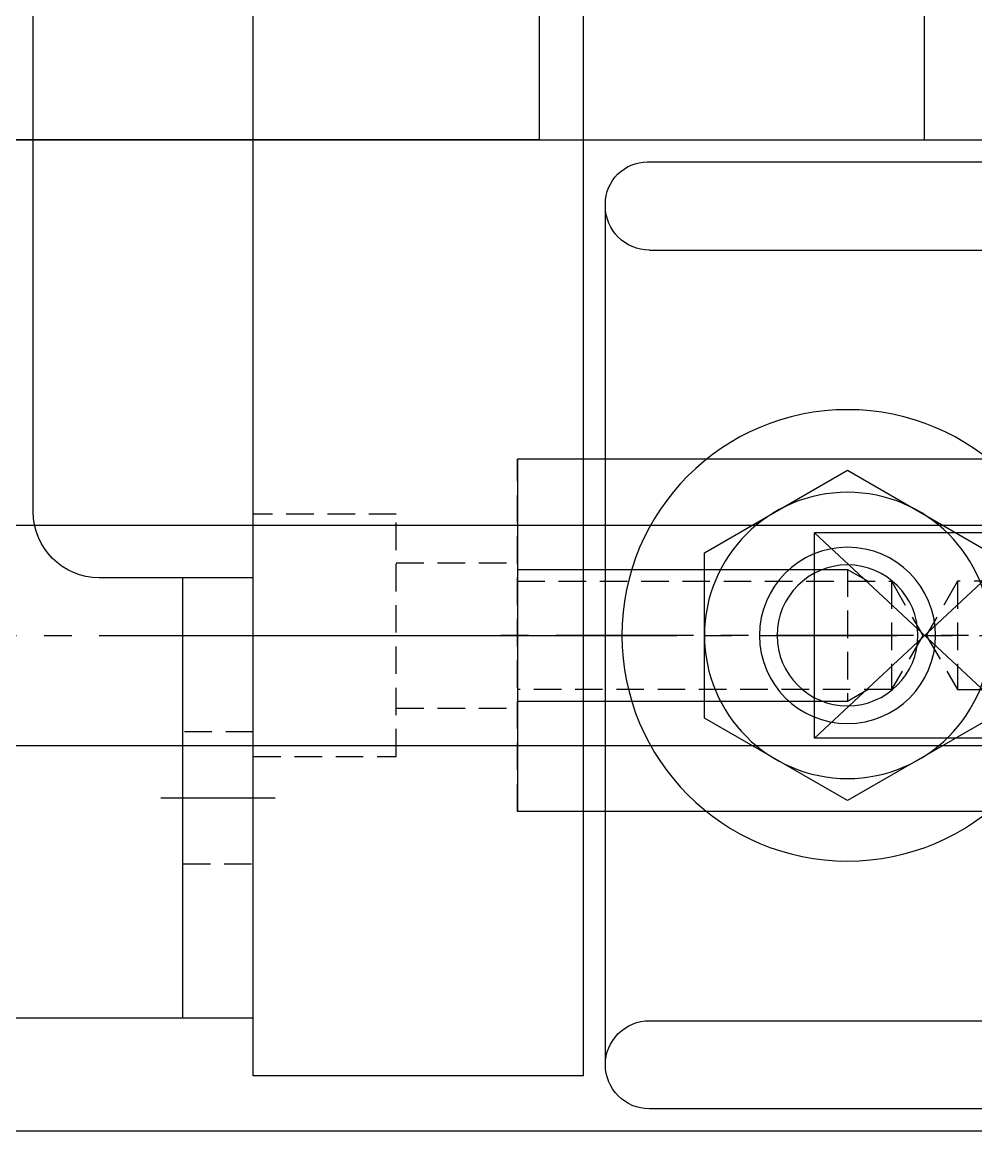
# Model space of a CAD drawing. Header units: inches. Extents: x 0 to 77285, y -118 to 40065.
# Drawn here: x 4409.6 to 4453, y 23548.1 to 23598.4 of the extents above; entities that cross this region are included whole.
import ezdxf

# ---------------------------------------------------------------- set-up
doc = ezdxf.new("R2010")
doc.units = ezdxf.units.IN
doc.header["$LTSCALE"] = 5
doc.header["$MEASUREMENT"] = 0
doc.linetypes.add('CENTER', pattern=[2, 1.25, -0.25, 0.25, -0.25])
doc.linetypes.add('HIDDEN', pattern=[0.375, 0.25, -0.125])
for name, color, linetype in [('11', 1, 'CENTER'), ('22', 2, 'HIDDEN'), ('44', 4, 'Continuous'), ('A', 8, 'Continuous'), ('T', 3, 'Continuous'), ('Y', 60, 'Continuous')]:
    doc.layers.add(name, color=color, linetype=linetype)

# ---------------------------------------------------------------- blocks, each defined once
blk = doc.blocks.new('A$Cb0f354e5')
for p, q in [((13, 37, 0), (-3, 37, 0)), ((-3, 37, 0), (-3, 0)), ((13, 37, 0), (13, 0)), ((0.336, 23.5, 0), (9.664, 23.5, 0)), ((0.336, 23.5, 0), (0.336, 13.5, 0)), ((9.664, 23.5, 0), (9.664, 13.5, 0)), ((0.336, 13.5, 0), (9.664, 13.5, 0)), ((13, 0), (-3, 0))]:
    blk.add_line(p, q)
at = {"layer": '11'}
blk.add_line((5, 38, 0), (5, -1), dxfattribs=at)
at = {"layer": '22'}
for p, q in [((2.541, 20, 0), (2.541, 37, 0)), ((7.459, 37, 0), (7.459, 20, 0)), ((8, 22, 0), (2, 22, 0)), ((5, 18.58, 0), (2.541, 20, 0)), ((7.459, 20, 0), (2.541, 20, 0)), ((7.459, 20, 0), (5, 18.58, 0)), ((5, 18.42, 0), (2.541, 17, 0)), ((7.459, 17, 0), (5, 18.42, 0)), ((2.541, 17, 0), (2.541, 0, 0)), ((7.459, 17, 0), (2.541, 17, 0)), ((7.459, 0, 0), (7.459, 17, 0)), ((8, 15, 0), (2, 15, 0))]:
    blk.add_line(p, q, dxfattribs=at)
at = {"layer": 'A'}
for p, q in [((9.664, 13.5, 0), (0.336, 23.5, 0)), ((0.336, 13.5, 0), (9.664, 23.5, 0))]:
    blk.add_line(p, q, dxfattribs=at)
at = {"layer": 'T'}
for p, q in [((2, 22, 0), (2, 37, 0)), ((8, 37, 0), (8, 22, 0)), ((2.541, 21.062, 0), (2, 22, 0)), ((8, 22, 0), (7.459, 21.062, 0)), ((2.541, 15.938, 0), (2, 15, 0)), ((8, 15, 0), (7.459, 15.938, 0)), ((2, 15, 0), (2, 0, 0)), ((8, 0, 0), (8, 15, 0))]:
    blk.add_line(p, q, dxfattribs=at)
blk = doc.blocks.new('A$C8b1ceeae')
for p, q in [((-10, 0), (10, 0)), ((-10, 0), (-10, -43)), ((10, 0), (10, -7)), ((-10, -3.2), (10, -3.2)), ((13, -10), (97, -10))]:
    blk.add_line(p, q)
blk.add_arc((13, -7), 3, 180, 270)
at = {"layer": '11'}
blk.add_line((0, -4.2), (0, 1), dxfattribs=at)
at = {"layer": '22'}
for p, q in [((-3, -3.2), (-3, 0)), ((3, 0), (3, -3.2))]:
    blk.add_line(p, q, dxfattribs=at)
blk = doc.blocks.new('A$C8a6ad95f')
for p, q in [((-155, 15, 0), (155, 15, 0)), ((-155, 15, 0), (-155, 0, 0)), ((-155, 0, 0), (155, 0, 0))]:
    blk.add_line(p, q)
at = {"layer": '11'}
blk.add_line((-135, -1, 0), (-135, 16, 0), dxfattribs=at)
at = {"layer": '22'}
for p, q in [((-143, 15, 0), (-143, 12, 0)), ((-127, 15, 0), (-127, 12, 0)), ((-143, 12, 0), (-127, 12, 0)), ((-138.3, 6.5, 0), (-138.3, 12, 0)), ((-131.7, 6.5, 0), (-131.7, 12, 0)), ((-140.5, 0, 0), (-140.5, 6.5, 0)), ((-140.5, 6.5, 0), (-129.5, 6.5, 0)), ((-129.5, 6.5, 0), (-129.5, 0, 0))]:
    blk.add_line(p, q, dxfattribs=at)
blk = doc.blocks.new('A$C9345a28b')
for name, p in [('A$Cb0f354e5', (-15, -46, 0)), ('A$C8a6ad95f', (125, -58, 0))]:
    blk.add_blockref(name, p)
at = {"layer": 'Y'}
blk.add_blockref('A$C8b1ceeae', (-17.379, -58, 0), dxfattribs=at)
blk = doc.blocks.new('A$C368a4807')
blk.add_blockref('A$C9345a28b', (0, 0))
blk = doc.blocks.new('A$C632A6005')
for p, q in [((-21.499, 0), (-21.499, -40)), ((21.501, 0), (-21.499, 0)), ((21.501, -40.1), (21.501, 0)), ((-15.499, -9.5), (15.501, -9.5)), ((10.251, -9.5), (-10.249, -9.5)), ((-10.249, -9.5), (-10.249, -11)), ((10.251, -11), (10.251, -9.5)), ((-10.249, -11), (10.251, -11)), ((-10.249, -11), (-7.506, -12.3)), ((7.509, -12.3), (10.251, -11)), ((-17.499, -40), (-17.499, -11.5)), ((17.501, -40), (17.501, -11.5)), ((-7.506, -12.3), (-7.506, -16.888)), ((-3.752, -16.856), (-3.752, -12.3)), ((3.755, -16.856), (3.755, -12.3)), ((7.509, -16.888), (7.509, -12.3)), ((-7.506, -16.888), (-6.443, -17.5)), ((6.446, -17.5), (7.509, -16.888)), ((-6.443, -17.5), (6.446, -17.5)), ((-3.999, -18.2), (-3.999, -17.5)), ((4.001, -18.2), (4.001, -17.5)), ((-3.999, -18.2), (4.001, -18.2)), ((-3.199, -19), (-3.999, -18.2)), ((3.201, -19), (4.001, -18.2)), ((-3.199, -19), (3.201, -19)), ((-3.751, -24.5), (-7.504, -31)), ((3.754, -24.5), (-3.751, -24.5)), ((7.507, -31), (3.754, -24.5)), ((-7.504, -31), (-3.751, -37.5)), ((3.754, -37.5), (7.507, -31)), ((-3.751, -37.5), (3.754, -37.5)), ((-19.499, -42), (19.601, -42))]:
    blk.add_line(p, q)
for radius in [10.25, 6.5, 4, 3.2]:
    blk.add_circle((0.001, -31), radius)
for centre, radius, start, end in [((-15.499, -11.5), 2, 90, 180), ((15.501, -11.5), 2, 0, 90), ((-5.629, -9.887), 3.057, 232.1211, 307.8789), ((0.001, -1.683), 11.261, 250.5288, 289.4712), ((5.632, -9.887), 3.057, 232.1211, 307.8789), ((-5.629, -14.443), 3.057, 232.1211, 307.8789), ((0.001, -6.239), 11.261, 250.5288, 289.4712), ((5.632, -14.443), 3.057, 232.1211, 307.8789), ((0.001, -22.5), 4.1, 121.3886, 166.7272), ((0.001, -22.5), 4.1, 13.2728, 58.6114), ((-19.499, -40), 2, 180, 270), ((-19.499, -40), 2, 270, 0), ((19.501, -40), 2, 180, 270), ((19.601, -40.1), 1.9, 270, 0)]:
    blk.add_arc(centre, radius, start, end)
blk = doc.blocks.new('af!@$!2^^&&@$aD읾ㅇㄹA$C5BB358B1')
for p, q in [((1.737, 42), (43.737, 42)), ((1.737, 42), (1.737, 0)), ((43.737, 42), (43.737, 32.5)), ((12.237, 32.5), (11.237, 31.5)), ((43.737, 32.5), (11.237, 0)), ((12.237, 32.5), (43.737, 32.5)), ((13.987, 32.5), (34.487, 32.5)), ((13.987, 31), (13.987, 32.5)), ((34.487, 32.5), (34.487, 31)), ((11.237, 31.5), (11.237, 0)), ((34.487, 31), (13.987, 31)), ((16.73, 29.7), (13.987, 31)), ((34.487, 31), (31.745, 29.7)), ((16.73, 25.112), (16.73, 29.7)), ((20.483, 25.144), (20.483, 29.7)), ((27.991, 25.144), (27.991, 29.7)), ((31.745, 29.7), (31.745, 25.112)), ((11.237, 24.75), (12.737, 24.75)), ((12.737, 24.75), (12.737, 4.25)), ((12.737, 24.75), (14.037, 22.007)), ((17.792, 24.5), (16.73, 25.112)), ((31.745, 25.112), (30.682, 24.5)), ((11.237, 4.042), (11.237, 24.542)), ((30.682, 24.5), (17.792, 24.5)), ((20.237, 23.8), (20.237, 24.5)), ((28.237, 23.8), (28.237, 24.5)), ((28.237, 23.8), (20.237, 23.8)), ((21.037, 23), (20.237, 23.8)), ((27.437, 23), (28.237, 23.8)), ((27.437, 23), (21.037, 23)), ((14.037, 22.007), (18.625, 22.007)), ((18.625, 22.007), (19.237, 20.945)), ((19.237, 20.945), (19.237, 8.055)), ((18.593, 18.254), (14.037, 18.254)), ((19.937, 18.5), (19.237, 18.5)), ((19.937, 18.5), (19.937, 10.5)), ((20.737, 17.7), (19.937, 18.5)), ((20.737, 17.7), (20.737, 11.3)), ((20.737, 11.3), (19.937, 10.5)), ((18.593, 10.746), (14.037, 10.746)), ((19.937, 10.5), (19.237, 10.5)), ((19.237, 8.055), (18.625, 6.992)), ((14.037, 6.992), (12.737, 4.25)), ((18.625, 6.992), (14.037, 6.992)), ((12.737, 4.25), (11.237, 4.25)), ((1.737, 0), (11.237, 0))]:
    blk.add_line(p, q)
for centre, radius, start, end in [((18.607, 32.113), 3.057, 232.1211, 307.8789), ((24.237, 40.317), 11.261, 250.5288, 289.4712), ((29.868, 32.113), 3.057, 232.1211, 307.8789), ((18.607, 27.557), 3.057, 232.1211, 307.8789), ((24.237, 35.761), 11.261, 250.5288, 289.4712), ((29.868, 27.557), 3.057, 232.1211, 307.8789), ((11.624, 20.131), 3.057, 322.1211, 37.8789), ((16.18, 20.131), 3.057, 322.1211, 37.8789), ((3.42, 14.5), 11.261, 340.5288, 19.4712), ((7.976, 14.5), 11.261, 340.5288, 19.4712), ((11.624, 8.869), 3.057, 322.1211, 37.8789), ((16.18, 8.869), 3.057, 322.1211, 37.8789)]:
    blk.add_arc(centre, radius, start, end)
at = {"layer": '11'}
for p, q in [((24.237, 20.659), (24.237, 44.035)), ((21.833, 14.5), (0, 14.5))]:
    blk.add_line(p, q, dxfattribs=at)
blk = doc.blocks.new('A$C9cdbb54b')
for p, q in [((-32.5, -675, 0), (-32.5, 0)), ((12.5, -675, 0), (12.5, 0)), ((12.5, -45), (237.5, -45, 0))]:
    blk.add_line(p, q)
at = {"layer": '11'}
blk.add_line((-10, -675, 0), (-10, 0), dxfattribs=at)
at = {"layer": 'A'}
for p, q in [((-15, -675, 0), (-15, 0)), ((-5, -675, 0), (-5, 0)), ((12.5, -27.5), (237.5, -27.5, 0))]:
    blk.add_line(p, q, dxfattribs=at)
at = {"layer": '44'}
blk.add_blockref('A$C632A6005', (-10.001, 0), dxfattribs=at)
at = {"layer": '44', "extrusion": (0, 0, -1), "xscale": -1, "zscale": -1}
blk.add_blockref('af!@$!2^^&&@$aD읾ㅇㄹA$C5BB358B1', (-10.763, -87), dxfattribs=at)

msp = doc.modelspace()

# ---------------------------------------------------------------- block references
at = {"xscale": -1, "rotation": 270}
for name in ['A$C9cdbb54b', 'A$C368a4807']:
    msp.add_blockref(name, (4478.13583863, 23580.5504763, -0.00000001), dxfattribs=at)

doc.saveas('drawing.dxf')
